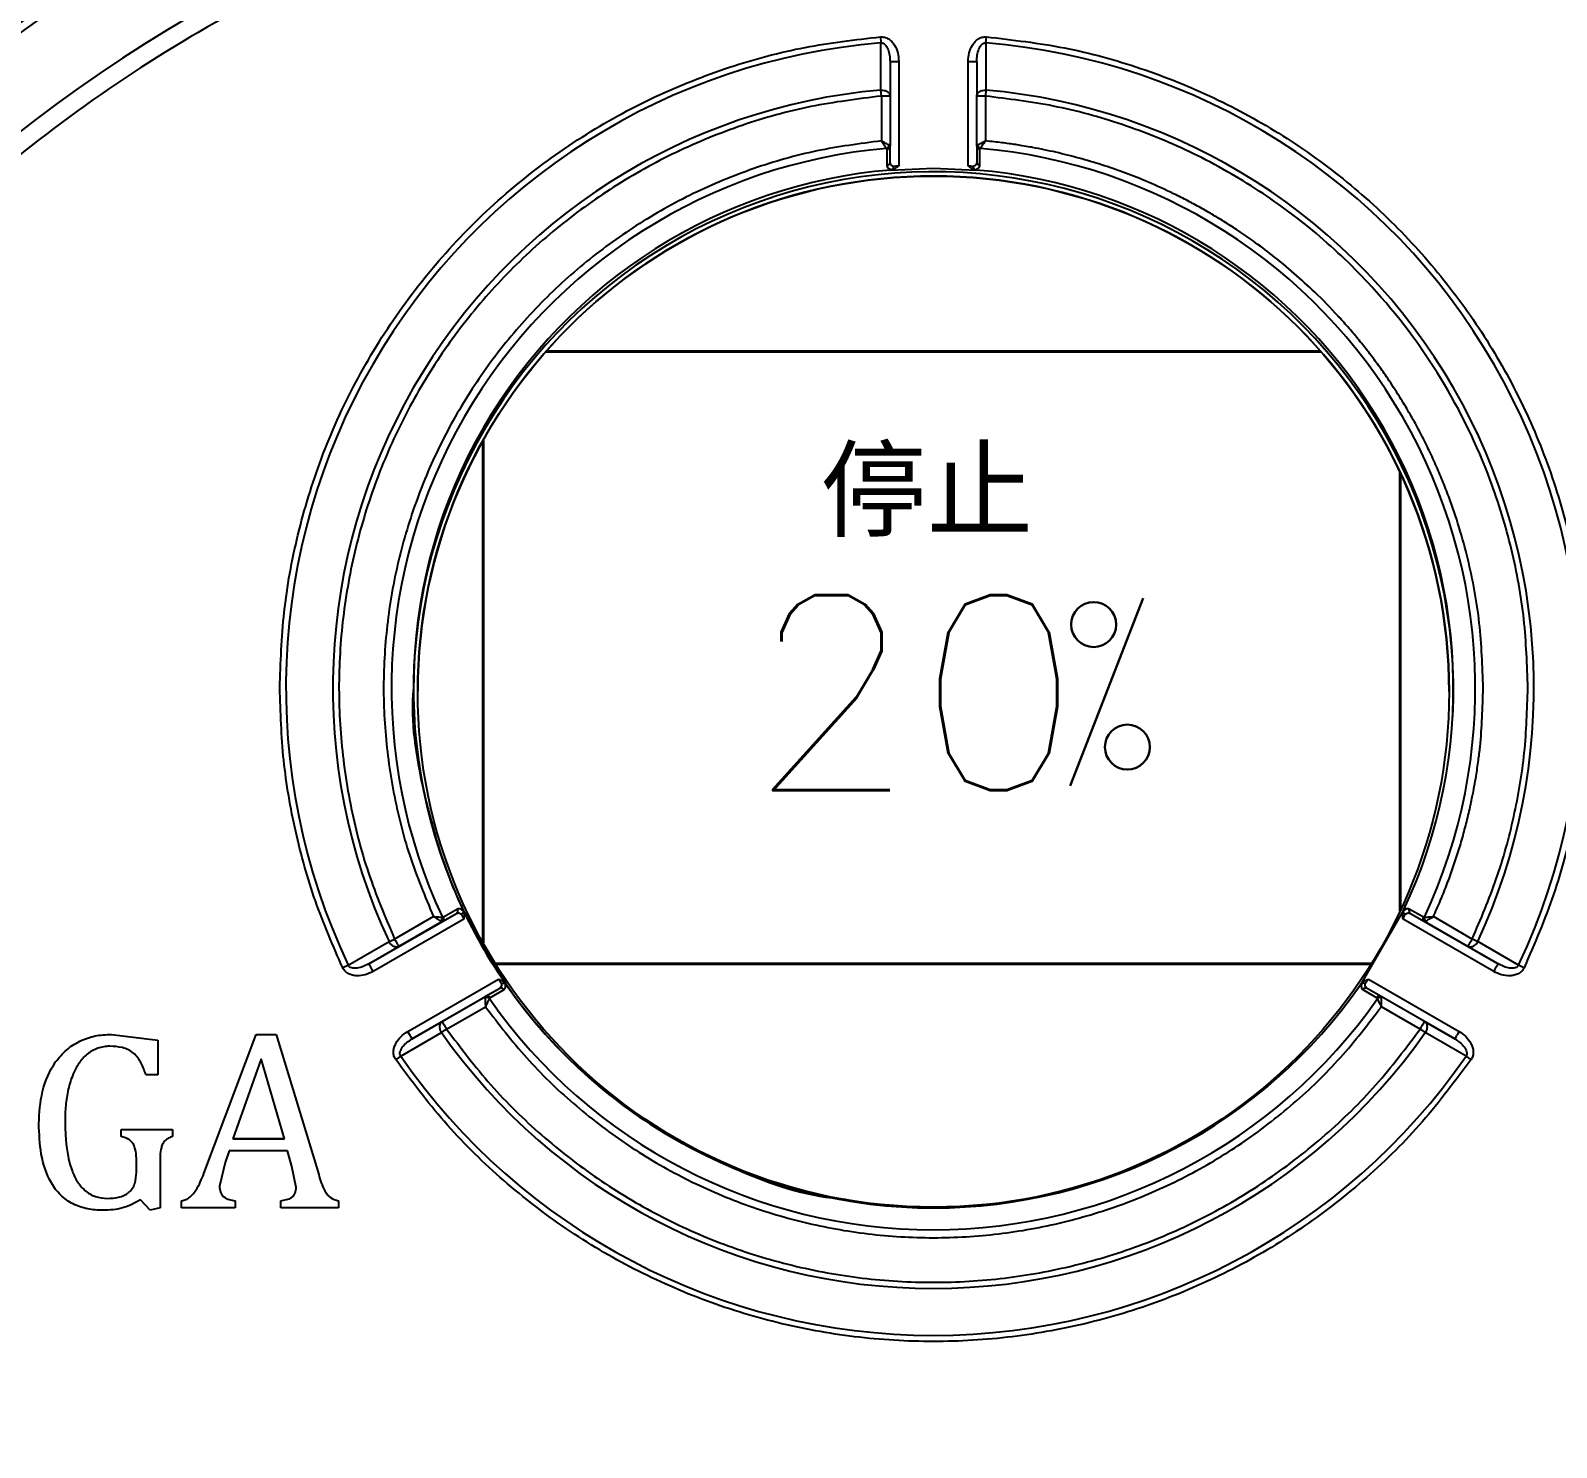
# Model space of a CAD drawing. Header units: millimetres. Extents: x 1890 to 4327, y 775 to 2498.
# Drawn here: x 2533.3 to 2621.4, y 2199.7 to 2281.5 of the extents above; entities that cross this region are included whole.
import ezdxf

# ---------------------------------------------------------------- set-up
doc = ezdxf.new("R2010")
doc.units = ezdxf.units.MM
for name, color, linetype, lineweight in [('DIM', 4, 'Continuous', 13), ('标注', 3, 'Continuous', 13), ('粗实线', 7, 'Continuous', 40)]:
    doc.layers.add(name, color=color, linetype=linetype, lineweight=lineweight)
doc.styles.add('01', font='txt.shx')

msp = doc.modelspace()

# ---------------------------------------------------------------- linework, layer by layer
at = {"color": 7, "linetype": 'Continuous', "lineweight": 25}
for p, q in [((2582.36, 2281.113), (2582.389, 2280.761)), ((2588.446, 2280.761), (2588.475, 2281.113)), ((2582.387, 2278.044), (2582.389, 2280.761)), ((2588.446, 2280.761), (2588.449, 2278.044)), ((2582.918, 2279.699), (2582.918, 2277.692)), ((2583.418, 2279.699), (2583.418, 2273.664)), ((2587.418, 2273.664), (2587.418, 2279.699)), ((2587.918, 2279.699), (2587.918, 2277.692)), ((2582.418, 2277.692), (2582.387, 2278.044)), ((2582.418, 2277.692), (2582.418, 2275.106)), ((2582.918, 2277.692), (2582.918, 2274.8)), ((2587.918, 2274.8), (2587.918, 2277.692)), ((2588.449, 2278.044), (2588.418, 2277.692)), ((2588.418, 2277.692), (2588.418, 2275.106)), ((2582.733, 2274.62), (2582.734, 2273.684)), ((2582.918, 2273.864), (2582.918, 2274.8)), ((2587.918, 2274.8), (2587.918, 2273.864)), ((2588.102, 2273.684), (2588.102, 2274.62)), ((2582.944, 2273.428), (2585.418, 2273.53)), ((2585.418, 2273.53), (2587.891, 2273.428)), ((2555.667, 2243.357), (2555.667, 2243.357)), ((2615.167, 2243.293), (2615.167, 2243.293)), ((2552.845, 2227.611), (2557.898, 2230.528)), ((2558.321, 2230.195), (2553.095, 2227.178)), ((2556.573, 2230.341), (2554.333, 2229.048)), ((2557.087, 2230.06), (2554.583, 2228.615)), ((2557.084, 2230.06), (2557.113, 2230.079)), ((2557.087, 2230.06), (2557.898, 2230.528)), ((2557.962, 2230.778), (2557.151, 2230.31)), ((2557.924, 2230.547), (2557.931, 2230.544)), ((2560.762, 2226.439), (2558.289, 2230.723)), ((2612.547, 2230.723), (2610.073, 2226.439)), ((2617.741, 2227.178), (2612.514, 2230.195)), ((2613.684, 2230.31), (2612.873, 2230.778)), ((2612.904, 2230.544), (2612.912, 2230.547)), ((2612.938, 2230.528), (2613.748, 2230.06)), ((2612.938, 2230.528), (2617.991, 2227.611)), ((2613.723, 2230.079), (2613.751, 2230.06)), ((2616.252, 2228.615), (2613.748, 2230.06)), ((2616.502, 2229.048), (2614.263, 2230.341)), ((2551.661, 2227.538), (2554.013, 2228.898)), ((2552.845, 2227.611), (2554.583, 2228.615)), ((2617.991, 2227.611), (2616.252, 2228.615)), ((2619.175, 2227.538), (2616.823, 2228.898)), ((2552.845, 2227.611), (2552.514, 2227.455)), ((2618.322, 2227.455), (2617.991, 2227.611)), ((2555.095, 2223.714), (2560.321, 2226.731)), ((2610.514, 2226.731), (2615.741, 2223.714)), ((2560.398, 2226.198), (2555.345, 2223.281)), ((2557.083, 2224.284), (2559.587, 2225.73)), ((2560.398, 2226.198), (2559.587, 2225.73)), ((2559.836, 2225.661), (2560.646, 2226.129)), ((2610.189, 2226.129), (2611, 2225.661)), ((2611.248, 2225.73), (2610.438, 2226.198)), ((2615.491, 2223.281), (2610.438, 2226.198)), ((2613.752, 2224.284), (2611.248, 2225.73)), ((2557.333, 2223.851), (2559.573, 2225.145)), ((2613.502, 2223.851), (2611.263, 2225.145)), ((2555.345, 2223.281), (2557.083, 2224.284)), ((2613.752, 2224.284), (2615.491, 2223.281)), ((2537.994, 2223.546), (2540.67, 2223.205)), ((2537.994, 2223.546), (2537.994, 2223.546)), ((2540.67, 2223.205), (2540.67, 2221.214)), ((2540.67, 2223.205), (2540.67, 2223.205)), ((2543.33, 2215.515), (2546.348, 2223.546)), ((2543.33, 2215.515), (2546.348, 2223.546)), ((2546.348, 2223.546), (2547.493, 2223.546)), ((2546.348, 2223.546), (2546.348, 2223.546)), ((2546.348, 2223.546), (2547.493, 2223.546)), ((2547.493, 2223.546), (2549.954, 2215.458)), ((2547.493, 2223.546), (2547.493, 2223.546)), ((2547.493, 2223.546), (2549.954, 2215.458)), ((2554.689, 2222.292), (2557.044, 2223.649)), ((2616.146, 2222.292), (2613.792, 2223.649)), ((2546.631, 2222.127), (2545, 2217.509)), ((2547.991, 2217.509), (2546.631, 2222.127)), ((2540.67, 2221.214), (2539.984, 2221.214)), ((2535.319, 2218.502), (2535.319, 2218.502)), ((2533.81, 2218.401), (2533.81, 2218.401)), ((2538.554, 2217.646), (2538.554, 2218.058)), ((2538.554, 2218.058), (2541.516, 2218.058)), ((2538.554, 2218.058), (2541.516, 2218.058)), ((2538.554, 2218.058), (2538.554, 2218.058)), ((2541.516, 2218.058), (2541.516, 2217.646)), ((2541.516, 2218.058), (2541.516, 2218.058)), ((2544.792, 2216.823), (2544.55, 2216.146)), ((2548.16, 2216.823), (2544.792, 2216.823)), ((2545, 2217.509), (2547.991, 2217.509)), ((2547.991, 2217.509), (2545, 2217.509)), ((2548.413, 2215.923), (2548.16, 2216.823)), ((2539.435, 2215.584), (2539.435, 2216.013)), ((2540.807, 2216.064), (2540.807, 2213.545)), ((2544.55, 2216.146), (2544.235, 2214.789)), ((2548.653, 2214.716), (2548.413, 2215.923)), ((2543.33, 2215.515), (2543.33, 2215.515)), ((2549.954, 2215.458), (2549.954, 2215.458)), ((2540.226, 2213.393), (2539.681, 2214.006)), ((2540.807, 2213.545), (2540.226, 2213.393)), ((2542.042, 2213.53), (2542.042, 2213.942)), ((2542.042, 2213.942), (2542.042, 2213.942)), ((2545.131, 2213.53), (2542.042, 2213.53)), ((2545.131, 2213.942), (2545.131, 2213.53)), ((2547.763, 2213.53), (2547.763, 2213.942)), ((2551.097, 2213.53), (2547.763, 2213.53)), ((2551.097, 2213.942), (2551.097, 2213.53)), ((2551.097, 2213.942), (2551.097, 2213.942))]:
    msp.add_line(p, q, dxfattribs=at)
at = {"color": 7, "linetype": 'Continuous', "lineweight": 25, "flags": 128}
for points in [[(2582.918, 2279.699), (2582.927, 2279.699), (2582.956, 2279.699), (2583.002, 2279.699), (2583.064, 2279.699), (2583.14, 2279.699), (2583.226, 2279.699), (2583.32, 2279.699), (2583.418, 2279.699)], [(2587.418, 2279.699), (2587.515, 2279.699), (2587.609, 2279.699), (2587.696, 2279.699), (2587.771, 2279.699), (2587.833, 2279.699), (2587.88, 2279.699), (2587.908, 2279.699), (2587.918, 2279.699)], [(2582.918, 2277.692), (2582.908, 2277.692), (2582.88, 2277.692), (2582.833, 2277.692), (2582.771, 2277.692), (2582.696, 2277.692), (2582.609, 2277.692), (2582.515, 2277.692), (2582.418, 2277.692)], [(2588.418, 2277.692), (2588.32, 2277.692), (2588.226, 2277.692), (2588.14, 2277.692), (2588.064, 2277.692), (2588.002, 2277.692), (2587.956, 2277.692), (2587.927, 2277.692), (2587.918, 2277.692)], [(2554.013, 2228.898), (2554.046, 2228.914), (2554.081, 2228.93), (2554.119, 2228.948), (2554.16, 2228.967), (2554.202, 2228.986), (2554.245, 2229.006), (2554.289, 2229.027), (2554.333, 2229.048)], [(2554.333, 2229.048), (2554.382, 2228.963), (2554.429, 2228.882), (2554.472, 2228.807), (2554.51, 2228.741), (2554.541, 2228.688), (2554.564, 2228.648), (2554.578, 2228.623), (2554.583, 2228.615)], [(2616.252, 2228.615), (2616.257, 2228.623), (2616.271, 2228.648), (2616.295, 2228.688), (2616.326, 2228.741), (2616.364, 2228.807), (2616.407, 2228.882), (2616.454, 2228.963), (2616.502, 2229.048)], [(2616.823, 2228.898), (2616.79, 2228.914), (2616.754, 2228.93), (2616.716, 2228.948), (2616.676, 2228.967), (2616.634, 2228.986), (2616.591, 2229.006), (2616.547, 2229.027), (2616.502, 2229.048)], [(2551.661, 2227.538), (2551.628, 2227.522), (2551.592, 2227.505), (2551.554, 2227.487), (2551.514, 2227.468), (2551.472, 2227.449), (2551.429, 2227.428), (2551.386, 2227.408), (2551.341, 2227.387)], [(2553.095, 2227.178), (2553.046, 2227.262), (2552.999, 2227.344), (2552.956, 2227.419), (2552.918, 2227.484), (2552.887, 2227.538), (2552.864, 2227.578), (2552.85, 2227.603), (2552.845, 2227.611)], [(2617.991, 2227.611), (2617.986, 2227.603), (2617.972, 2227.578), (2617.949, 2227.538), (2617.918, 2227.484), (2617.88, 2227.419), (2617.836, 2227.344), (2617.79, 2227.262), (2617.741, 2227.178)], [(2619.494, 2227.387), (2619.45, 2227.408), (2619.406, 2227.428), (2619.363, 2227.449), (2619.321, 2227.468), (2619.281, 2227.487), (2619.243, 2227.505), (2619.208, 2227.522), (2619.175, 2227.538)], [(2557.333, 2223.851), (2557.293, 2223.823), (2557.253, 2223.796), (2557.214, 2223.768), (2557.176, 2223.742), (2557.14, 2223.716), (2557.106, 2223.692), (2557.073, 2223.669), (2557.044, 2223.649)], [(2557.083, 2224.284), (2557.088, 2224.276), (2557.102, 2224.252), (2557.125, 2224.212), (2557.156, 2224.158), (2557.194, 2224.092), (2557.237, 2224.017), (2557.284, 2223.936), (2557.333, 2223.851)], [(2613.502, 2223.851), (2613.551, 2223.936), (2613.598, 2224.017), (2613.641, 2224.092), (2613.679, 2224.158), (2613.71, 2224.212), (2613.733, 2224.252), (2613.748, 2224.276), (2613.752, 2224.284)], [(2613.792, 2223.649), (2613.762, 2223.669), (2613.73, 2223.692), (2613.695, 2223.716), (2613.659, 2223.742), (2613.621, 2223.768), (2613.582, 2223.796), (2613.543, 2223.823), (2613.502, 2223.851)], [(2555.345, 2223.281), (2555.34, 2223.289), (2555.326, 2223.314), (2555.303, 2223.354), (2555.272, 2223.408), (2555.234, 2223.473), (2555.19, 2223.548), (2555.144, 2223.629), (2555.095, 2223.714)], [(2615.741, 2223.714), (2615.692, 2223.629), (2615.645, 2223.548), (2615.602, 2223.473), (2615.564, 2223.408), (2615.533, 2223.354), (2615.51, 2223.314), (2615.496, 2223.289), (2615.491, 2223.281)], [(2554.399, 2222.091), (2554.439, 2222.119), (2554.479, 2222.147), (2554.518, 2222.174), (2554.556, 2222.2), (2554.593, 2222.225), (2554.627, 2222.249), (2554.66, 2222.271), (2554.689, 2222.292)], [(2616.146, 2222.292), (2616.176, 2222.271), (2616.208, 2222.249), (2616.243, 2222.225), (2616.279, 2222.2), (2616.317, 2222.174), (2616.357, 2222.147), (2616.397, 2222.119), (2616.437, 2222.091)]]:
    msp.add_lwpolyline(points, dxfattribs=at)
at = {"color": 7, "linetype": 'Continuous', "lineweight": 25}
msp.add_circle((2585.417, 2243.325), 29.75, dxfattribs=at)
for centre, radius, start, end in [((2585.418, 2208.53), 91.48, 295.79271, 180), ((2585.418, 2208.53), 90.341, 353.64897, 186.35103), ((2585.418, 2208.53), 89.875, 353.64897, 186.35103), ((2585.418, 2208.53), 85.319, 353.33017, 186.66983), ((2585.418, 2243.53), 37.354, 94.65071, 205.34929), ((2585.418, 2243.53), 37.354, 334.65071, 85.34929), ((2585.418, 2243.53), 34.646, 95.01875, 204.98125), ((2585.418, 2243.53), 34.646, 335.01875, 84.98125), ((2582.646, 2274.897), 0.229, 285.08159, 349.89545), ((2588.19, 2274.897), 0.229, 190.10455, 254.91841), ((2585.418, 2243.53), 31.264, 94.97704, 205.02296), ((2582.728, 2274.809), 0.19, 271.48934, 357.31235), ((2588.107, 2274.809), 0.19, 182.68765, 268.51066), ((2585.418, 2243.53), 31.264, 334.97704, 85.02296), ((2585.417, 2243.325), 30, 357.22072, 180), ((2585.418, 2243.53), 30, 94.72923, 205.27077), ((2585.417, 2243.325), 29.75, 0, 179.93876), ((2582.728, 2273.873), 0.189, 271.61717, 357.31776), ((2585.418, 2243.53), 30, 334.72923, 85.27077), ((2588.107, 2273.873), 0.189, 182.6801, 268.38296), ((2556.867, 2230.247), 0.229, 310.10459, 14.91837), ((2556.985, 2230.22), 0.19, 302.68761, 28.51079), ((2557.795, 2230.688), 0.189, 302.68007, 28.38309), ((2613.04, 2230.688), 0.189, 151.61704, 237.31779), ((2613.851, 2230.22), 0.19, 151.48921, 237.31239), ((2613.968, 2230.247), 0.229, 165.08163, 229.89541), ((2585.418, 2243.53), 30, 214.72923, 325.27077), ((2559.639, 2225.446), 0.229, 45.08176, 109.89528), ((2559.674, 2225.562), 0.19, 31.48925, 117.3121), ((2585.418, 2243.53), 31.264, 214.97704, 325.02296), ((2560.485, 2226.03), 0.189, 31.61702, 117.31857), ((2610.351, 2226.03), 0.189, 62.68036, 148.38305), ((2611.161, 2225.562), 0.19, 62.6879, 148.51075), ((2611.197, 2225.446), 0.229, 70.10472, 134.91824), ((2585.418, 2243.53), 34.646, 215.01875, 324.98125), ((2585.418, 2243.53), 37.354, 214.65071, 325.34929), ((2585.418, 2208.53), 91.48, 180, 290.22656)]:
    msp.add_arc(centre, radius, start, end, dxfattribs=at)
for points in [[(2487.744, 2219.321), (2488.268, 2222.972), (2489.316, 2230.276), (2492.436, 2240.919), (2496.644, 2251.162), (2501.999, 2260.862), (2508.404, 2269.902), (2515.785, 2278.164), (2524.047, 2285.545), (2533.086, 2291.95), (2542.787, 2297.305), (2553.03, 2301.513), (2563.673, 2304.633), (2570.977, 2305.681), (2574.628, 2306.205)], [(2487.947, 2225.863), (2488.633, 2229.157), (2490.006, 2235.746), (2493.326, 2245.298), (2497.53, 2254.482), (2502.666, 2263.185), (2508.655, 2271.321), (2515.443, 2278.806), (2522.956, 2285.561), (2531.119, 2291.516), (2539.844, 2296.614), (2549.045, 2300.779), (2558.611, 2304.059), (2565.205, 2305.403), (2568.503, 2306.075)], [(2596.207, 2306.205), (2599.859, 2305.681), (2607.162, 2304.633), (2617.805, 2301.513), (2628.048, 2297.305), (2637.749, 2291.95), (2646.788, 2285.545), (2655.05, 2278.164), (2662.432, 2269.902), (2668.836, 2260.862), (2674.192, 2251.162), (2678.399, 2240.919), (2681.519, 2230.276), (2682.567, 2222.972), (2683.091, 2219.321)], [(2602.75, 2306.002), (2606.044, 2305.316), (2612.633, 2303.943), (2622.185, 2300.622), (2631.368, 2296.419), (2640.071, 2291.283), (2648.208, 2285.294), (2655.692, 2278.506), (2662.448, 2270.992), (2668.402, 2262.83), (2673.501, 2254.105), (2677.665, 2244.904), (2680.945, 2235.338), (2682.29, 2228.743), (2682.962, 2225.446)], [(2491.677, 2208.531), (2491.764, 2211.599), (2491.938, 2217.734), (2493.342, 2226.848), (2495.567, 2235.786), (2498.674, 2244.462), (2502.613, 2252.791), (2507.35, 2260.694), (2512.839, 2268.095), (2519.027, 2274.922), (2525.854, 2281.11), (2533.255, 2286.599), (2541.158, 2291.336), (2549.487, 2295.274), (2558.163, 2298.382), (2567.1, 2300.607), (2576.215, 2302.011), (2582.35, 2302.185), (2585.418, 2302.272)], [(2585.418, 2302.272), (2588.485, 2302.185), (2594.621, 2302.011), (2603.735, 2300.607), (2612.673, 2298.382), (2621.348, 2295.274), (2629.678, 2291.336), (2637.581, 2286.599), (2644.982, 2281.11), (2651.809, 2274.922), (2657.997, 2268.095), (2663.485, 2260.694), (2668.223, 2252.791), (2672.161, 2244.462), (2675.269, 2235.786), (2677.494, 2226.848), (2678.897, 2217.734), (2679.071, 2211.599), (2679.158, 2208.531)], [(2585.418, 2292.817), (2582.455, 2292.727), (2576.53, 2292.546), (2567.74, 2291.091), (2559.147, 2288.786), (2550.846, 2285.571), (2542.929, 2281.505), (2535.484, 2276.628), (2528.594, 2270.994), (2522.335, 2264.666), (2516.777, 2257.714), (2511.982, 2250.216), (2508.002, 2242.255), (2504.883, 2233.919), (2502.654, 2225.301), (2501.363, 2216.499), (2500.938, 2207.6), (2501.447, 2201.694), (2501.702, 2198.741)], [(2669.134, 2198.741), (2669.388, 2201.694), (2669.897, 2207.6), (2669.473, 2216.499), (2668.181, 2225.301), (2665.953, 2233.919), (2662.834, 2242.255), (2658.854, 2250.216), (2654.058, 2257.714), (2648.5, 2264.666), (2642.241, 2270.994), (2635.351, 2276.628), (2627.906, 2281.505), (2619.989, 2285.571), (2611.688, 2288.786), (2603.095, 2291.091), (2594.306, 2292.546), (2588.38, 2292.727), (2585.418, 2292.817)], [(2588.475, 2281.113), (2589.984, 2280.937), (2593, 2280.586), (2597.403, 2279.372), (2601.635, 2277.675), (2605.63, 2275.471), (2609.33, 2272.804), (2612.682, 2269.71), (2615.638, 2266.235), (2618.153, 2262.43), (2620.191, 2258.349), (2621.723, 2254.052), (2622.726, 2249.602), (2623.185, 2245.064), (2623.097, 2240.502), (2622.45, 2235.989), (2621.3, 2231.569), (2620.096, 2228.781), (2619.494, 2227.387)], [(2582.418, 2277.692), (2581.056, 2277.524), (2578.333, 2277.19), (2574.361, 2276.073), (2570.545, 2274.523), (2566.943, 2272.519), (2563.607, 2270.1), (2560.584, 2267.299), (2557.919, 2264.157), (2555.648, 2260.718), (2553.805, 2257.032), (2552.417, 2253.152), (2551.502, 2249.134), (2551.076, 2245.035), (2551.141, 2240.914), (2551.707, 2236.835), (2552.725, 2232.836), (2553.797, 2230.311), (2554.333, 2229.048)], [(2582.418, 2275.106), (2581.169, 2274.943), (2578.671, 2274.619), (2575.031, 2273.573), (2571.535, 2272.133), (2568.236, 2270.279), (2565.18, 2268.05), (2562.411, 2265.472), (2559.968, 2262.584), (2557.885, 2259.427), (2556.191, 2256.044), (2554.912, 2252.484), (2554.064, 2248.797), (2553.661, 2245.036), (2553.706, 2241.252), (2554.207, 2237.505), (2555.121, 2233.829), (2556.089, 2231.503), (2556.573, 2230.341)], [(2583.418, 2273.664), (2583.361, 2273.659), (2583.246, 2273.648), (2583.151, 2273.637), (2583.103, 2273.632)], [(2587.732, 2273.632), (2587.684, 2273.637), (2587.589, 2273.648), (2587.475, 2273.659), (2587.418, 2273.664)], [(2558.192, 2230.484), (2558.211, 2230.44), (2558.249, 2230.352), (2558.297, 2230.248), (2558.321, 2230.195)], [(2612.514, 2230.195), (2612.538, 2230.248), (2612.586, 2230.352), (2612.624, 2230.44), (2612.643, 2230.484)], [(2560.321, 2226.731), (2560.354, 2226.685), (2560.421, 2226.591), (2560.478, 2226.514), (2560.506, 2226.475)], [(2610.329, 2226.475), (2610.358, 2226.514), (2610.414, 2226.591), (2610.481, 2226.685), (2610.514, 2226.731)], [(2559.573, 2225.145), (2560.338, 2224.144), (2561.868, 2222.143), (2564.594, 2219.514), (2567.589, 2217.206), (2570.843, 2215.276), (2574.302, 2213.744), (2577.919, 2212.635), (2581.641, 2211.963), (2585.418, 2211.738), (2589.194, 2211.963), (2592.917, 2212.635), (2596.533, 2213.744), (2599.992, 2215.276), (2603.247, 2217.206), (2606.242, 2219.514), (2608.968, 2222.143), (2610.498, 2224.144), (2611.263, 2225.145)], [(2557.333, 2223.851), (2558.159, 2222.756), (2559.81, 2220.565), (2562.764, 2217.683), (2566.014, 2215.153), (2569.55, 2213.037), (2573.313, 2211.357), (2577.25, 2210.14), (2581.304, 2209.402), (2585.418, 2209.155), (2589.531, 2209.402), (2593.585, 2210.14), (2597.523, 2211.357), (2601.285, 2213.037), (2604.822, 2215.153), (2608.072, 2217.683), (2611.025, 2220.565), (2612.677, 2222.756), (2613.502, 2223.851)], [(2616.437, 2222.091), (2615.53, 2220.873), (2613.717, 2218.436), (2610.465, 2215.23), (2606.879, 2212.413), (2602.973, 2210.056), (2598.813, 2208.185), (2594.458, 2206.828), (2589.971, 2206.007), (2585.418, 2205.731), (2580.864, 2206.007), (2576.378, 2206.828), (2572.022, 2208.185), (2567.862, 2210.056), (2563.956, 2212.413), (2560.371, 2215.23), (2557.118, 2218.436), (2555.305, 2220.873), (2554.399, 2222.091)], [(2585.418, 2114.791), (2582.35, 2114.878), (2576.215, 2115.052), (2567.1, 2116.455), (2558.163, 2118.68), (2549.487, 2121.788), (2541.158, 2125.726), (2533.255, 2130.464), (2525.854, 2135.952), (2519.027, 2142.14), (2512.839, 2148.967), (2507.35, 2156.368), (2502.613, 2164.271), (2498.674, 2172.601), (2495.567, 2181.276), (2493.342, 2190.214), (2491.938, 2199.328), (2491.764, 2205.463), (2491.677, 2208.531)], [(2679.158, 2208.531), (2679.071, 2205.463), (2678.897, 2199.328), (2677.494, 2190.214), (2675.269, 2181.276), (2672.161, 2172.601), (2668.223, 2164.271), (2663.485, 2156.368), (2657.997, 2148.967), (2651.809, 2142.14), (2644.982, 2135.952), (2637.581, 2130.464), (2629.678, 2125.726), (2621.348, 2121.788), (2612.673, 2118.68), (2603.735, 2116.455), (2594.621, 2115.052), (2588.485, 2114.878), (2585.418, 2114.791)]]:
    msp.add_open_spline(points, degree=3, dxfattribs=at)
for points, knots in [([(2547.711, 2243.53), (2547.76, 2244.995), (2547.86, 2247.964), (2548.683, 2252.415), (2550.041, 2256.867), (2552, 2261.219), (2554.542, 2265.359), (2557.617, 2269.161), (2561.157, 2272.534), (2565.078, 2275.403), (2569.256, 2277.709), (2573.584, 2279.423), (2577.953, 2280.605), (2580.905, 2280.945), (2582.36, 2281.113)], [0, 0, 0, 0, 0.078216, 0.158605, 0.241035, 0.32651, 0.412892, 0.5, 0.587092, 0.673473, 0.758965, 0.841378, 0.921776, 1, 1, 1, 1]), ([(2582.36, 2281.113), (2582.441, 2281.112), (2582.607, 2281.109), (2582.832, 2281), (2583.023, 2280.841), (2583.221, 2280.578), (2583.384, 2280.19), (2583.406, 2279.863), (2583.418, 2279.699)], [0, 0, 0, 0, 0.122541, 0.250728, 0.370854, 0.501138, 0.750528, 1, 1, 1, 1]), ([(2587.418, 2279.699), (2587.429, 2279.863), (2587.452, 2280.19), (2587.615, 2280.578), (2587.813, 2280.841), (2588.004, 2281), (2588.228, 2281.109), (2588.394, 2281.112), (2588.475, 2281.113)], [0, 0, 0, 0, 0.249813, 0.499193, 0.628879, 0.749485, 0.877324, 1, 1, 1, 1]), ([(2582.389, 2280.761), (2582.41, 2280.762), (2582.452, 2280.764), (2582.537, 2280.738), (2582.633, 2280.668), (2582.725, 2280.547), (2582.824, 2280.347), (2582.902, 2280.06), (2582.912, 2279.821), (2582.918, 2279.699)], [0, 0, 0, 0, 0.04691, 0.093633, 0.194711, 0.311017, 0.43912, 0.713502, 1, 1, 1, 1]), ([(2587.918, 2279.699), (2587.923, 2279.821), (2587.934, 2280.06), (2588.011, 2280.347), (2588.111, 2280.548), (2588.203, 2280.668), (2588.299, 2280.738), (2588.383, 2280.764), (2588.425, 2280.762), (2588.446, 2280.761)], [0, 0, 0, 0, 0.286546, 0.561069, 0.68919, 0.805477, 0.906505, 0.953176, 1, 1, 1, 1]), ([(2582.387, 2278.044), (2582.452, 2278.042), (2582.552, 2278.038), (2582.676, 2277.997), (2582.76, 2277.953), (2582.831, 2277.895), (2582.899, 2277.811), (2582.911, 2277.738), (2582.918, 2277.692)], [0, 0, 0, 0, 0.238585, 0.363839, 0.500003, 0.621304, 0.761415, 1, 1, 1, 1]), ([(2587.918, 2277.692), (2587.925, 2277.738), (2587.936, 2277.811), (2588.005, 2277.895), (2588.076, 2277.953), (2588.159, 2277.997), (2588.283, 2278.038), (2588.383, 2278.042), (2588.449, 2278.044)], [0, 0, 0, 0, 0.238585, 0.378746, 0.499997, 0.636212, 0.761415, 1, 1, 1, 1]), ([(2619.711, 2243.53), (2619.666, 2244.857), (2619.576, 2247.547), (2618.833, 2251.579), (2617.397, 2256.305), (2614.851, 2261.536), (2611.308, 2266.248), (2607.582, 2269.822), (2604.043, 2272.435), (2600.27, 2274.54), (2596.359, 2276.113), (2592.408, 2277.206), (2589.736, 2277.531), (2588.418, 2277.692)], [0, 0, 0, 0, 0.078277, 0.15871, 0.241168, 0.369329, 0.499889, 0.586965, 0.673339, 0.758831, 0.841272, 0.921714, 1, 1, 1, 1]), ([(2582.871, 2274.857), (2582.847, 2274.871), (2582.795, 2274.899), (2582.686, 2274.959), (2582.558, 2275.029), (2582.47, 2275.077), (2582.418, 2275.106)], [0, 0, 0, 0, 0.242714, 0.515432, 0.71469, 1, 1, 1, 1]), ([(2582.705, 2274.677), (2582.69, 2274.7), (2582.657, 2274.749), (2582.589, 2274.852), (2582.507, 2274.973), (2582.451, 2275.056), (2582.418, 2275.106)], [0, 0, 0, 0, 0.242139, 0.515387, 0.713959, 1, 1, 1, 1]), ([(2582.918, 2274.8), (2582.915, 2274.811), (2582.911, 2274.831), (2582.883, 2274.849), (2582.871, 2274.857)], [0, 0, 0, 0, 0.544668, 1, 1, 1, 1]), ([(2587.965, 2274.857), (2587.952, 2274.849), (2587.924, 2274.831), (2587.92, 2274.811), (2587.918, 2274.8)], [0, 0, 0, 0, 0.455333, 1, 1, 1, 1]), ([(2588.418, 2275.106), (2588.366, 2275.077), (2588.277, 2275.029), (2588.15, 2274.959), (2588.04, 2274.899), (2587.989, 2274.871), (2587.965, 2274.857)], [0, 0, 0, 0, 0.285344, 0.484568, 0.757303, 1, 1, 1, 1]), ([(2588.418, 2275.106), (2588.385, 2275.056), (2588.329, 2274.973), (2588.247, 2274.852), (2588.178, 2274.749), (2588.145, 2274.7), (2588.13, 2274.677)], [0, 0, 0, 0, 0.286006, 0.484613, 0.757844, 1, 1, 1, 1]), ([(2617.135, 2243.53), (2617.092, 2244.785), (2617.006, 2247.294), (2616.313, 2251.005), (2615.486, 2253.729), (2614.788, 2255.519), (2614.395, 2256.44), (2613.974, 2257.347), (2613.524, 2258.241), (2613.046, 2259.12), (2612.7, 2259.71), (2612.449, 2260.123), (2612.155, 2260.599), (2611.689, 2261.314), (2611.115, 2262.13), (2610.587, 2262.838), (2610.048, 2263.522), (2609.476, 2264.206), (2609.045, 2264.693), (2608.371, 2265.43), (2607.509, 2266.313), (2606.232, 2267.481), (2605.044, 2268.462), (2603.925, 2269.299), (2602.99, 2269.942), (2602.195, 2270.452), (2601.476, 2270.887), (2600.751, 2271.3), (2599.999, 2271.702), (2599.444, 2271.979), (2598.659, 2272.357), (2597.722, 2272.776), (2596.395, 2273.298), (2595.125, 2273.736), (2594.038, 2274.06), (2593.157, 2274.291), (2592.488, 2274.452), (2591.816, 2274.598), (2591.32, 2274.695), (2590.896, 2274.772), (2590.444, 2274.849), (2589.753, 2274.953), (2589.044, 2275.043), (2588.588, 2275.089), (2588.418, 2275.106)], [0, 0, 0, 0, 0.080365, 0.160729, 0.241094, 0.262468, 0.283842, 0.305215, 0.326587, 0.347957, 0.369326, 0.370443, 0.378885, 0.405204, 0.425118, 0.442801, 0.461848, 0.480895, 0.49994, 0.50352, 0.544914, 0.57896, 0.614384, 0.643615, 0.668512, 0.687104, 0.704122, 0.72234, 0.740558, 0.758776, 0.762108, 0.796425, 0.824503, 0.853496, 0.882488, 0.897179, 0.911868, 0.926558, 0.941247, 0.944272, 0.9542, 0.970596, 0.989058, 1, 1, 1, 1]), ([(2582.705, 2274.677), (2582.713, 2274.668), (2582.73, 2274.65), (2582.732, 2274.63), (2582.733, 2274.62)], [0, 0, 0, 0, 0.49497, 1, 1, 1, 1]), ([(2588.102, 2274.62), (2588.103, 2274.63), (2588.106, 2274.65), (2588.122, 2274.668), (2588.13, 2274.677)], [0, 0, 0, 0, 0.505034, 1, 1, 1, 1]), ([(2582.734, 2273.684), (2582.737, 2273.659), (2582.744, 2273.61), (2582.801, 2273.544), (2582.886, 2273.486), (2582.972, 2273.458), (2583.014, 2273.445)], [0, 0, 0, 0, 0.253237, 0.501002, 0.754124, 1, 1, 1, 1]), ([(2583.103, 2273.632), (2583.076, 2273.645), (2583.019, 2273.673), (2582.94, 2273.749), (2582.926, 2273.818), (2582.918, 2273.864)], [0, 0, 0, 0, 0.233086, 0.493007, 1, 1, 1, 1]), ([(2583.418, 2273.664), (2583.346, 2273.611), (2583.235, 2273.531), (2583.073, 2273.45), (2582.985, 2273.435), (2582.944, 2273.428)], [0, 0, 0, 0, 0.500211, 0.768831, 1, 1, 1, 1]), ([(2583.014, 2273.445), (2583.01, 2273.443), (2583.002, 2273.439), (2582.979, 2273.432), (2582.959, 2273.43), (2582.944, 2273.428)], [0, 0, 0, 0, 0.22087, 0.452261, 1, 1, 1, 1]), ([(2583.103, 2273.632), (2583.103, 2273.632), (2583.103, 2273.632), (2583.103, 2273.631), (2583.103, 2273.631), (2583.103, 2273.63), (2583.103, 2273.626), (2583.101, 2273.609), (2583.095, 2273.571), (2583.078, 2273.519), (2583.049, 2273.472), (2583.025, 2273.454), (2583.014, 2273.445)], [0, 0, 0, 0, 0.000085, 0.000256, 0.000889, 0.00335, 0.013107, 0.052364, 0.215004, 0.505233, 0.751511, 1, 1, 1, 1]), ([(2587.891, 2273.428), (2587.851, 2273.435), (2587.762, 2273.45), (2587.601, 2273.53), (2587.49, 2273.611), (2587.418, 2273.664)], [0, 0, 0, 0, 0.2295204, 0.499747, 1, 1, 1, 1]), ([(2587.918, 2273.864), (2587.909, 2273.818), (2587.896, 2273.749), (2587.816, 2273.673), (2587.759, 2273.645), (2587.732, 2273.632)], [0, 0, 0, 0, 0.506993, 0.766897, 1, 1, 1, 1]), ([(2587.822, 2273.445), (2587.81, 2273.454), (2587.785, 2273.473), (2587.758, 2273.521), (2587.739, 2273.575), (2587.734, 2273.613), (2587.732, 2273.632)], [0, 0, 0, 0, 0.260276, 0.5208, 0.77013, 1, 1, 1, 1]), ([(2587.822, 2273.445), (2587.864, 2273.458), (2587.949, 2273.486), (2588.035, 2273.544), (2588.091, 2273.61), (2588.098, 2273.659), (2588.102, 2273.684)], [0, 0, 0, 0, 0.245779, 0.498992, 0.746656, 1, 1, 1, 1]), ([(2587.891, 2273.428), (2587.877, 2273.43), (2587.857, 2273.432), (2587.833, 2273.439), (2587.826, 2273.443), (2587.822, 2273.445)], [0, 0, 0, 0, 0.55228, 0.782751, 1, 1, 1, 1]), ([(2551.341, 2227.387), (2550.785, 2228.662), (2549.674, 2231.212), (2548.565, 2235.242), (2547.841, 2239.359), (2547.754, 2242.14), (2547.711, 2243.53)], [0, 0, 0, 0, 0.249984, 0.5, 0.749984, 1, 1, 1, 1]), ([(2555.421, 2243.562), (2555.42, 2243.551), (2555.226, 2241.59), (2555.893, 2237.634), (2557.499, 2231.978), (2560.319, 2226.754), (2564.067, 2222.185), (2568.641, 2218.407), (2573.872, 2215.705), (2577.87, 2214.248), (2580.083, 2214.053), (2580.343, 2214.03)], [0, 0, 0, 0, 0.0007602, 0.1408474, 0.2809347, 0.4210219, 0.5611091, 0.7011963, 0.8412835, 0.9813707, 1, 1, 1, 1]), ([(2614.263, 2230.341), (2614.395, 2230.636), (2614.659, 2231.228), (2615.021, 2232.13), (2615.357, 2233.042), (2615.664, 2233.964), (2615.943, 2234.895), (2616.193, 2235.834), (2616.344, 2236.482), (2616.447, 2236.958), (2616.563, 2237.514), (2616.717, 2238.358), (2616.858, 2239.318), (2617.064, 2241.005), (2617.103, 2242.397), (2617.135, 2243.53)], [0, 0, 0, 0, 0.071444, 0.142884, 0.21432, 0.285763, 0.357207, 0.428638, 0.500056, 0.504064, 0.536048, 0.625256, 0.693238, 0.750093, 1, 1, 1, 1]), ([(2616.502, 2229.048), (2616.994, 2230.193), (2617.976, 2232.485), (2618.956, 2236.101), (2619.595, 2239.792), (2619.672, 2242.284), (2619.711, 2243.53)], [0, 0, 0, 0, 0.2499816, 0.4999998, 0.7499816, 1, 1, 1, 1]), ([(2558.309, 2230.655), (2558.276, 2230.685), (2558.21, 2230.745), (2558.117, 2230.79), (2558.031, 2230.806), (2557.985, 2230.787), (2557.962, 2230.778)], [0, 0, 0, 0, 0.245779, 0.498992, 0.746657, 1, 1, 1, 1]), ([(2612.873, 2230.778), (2612.85, 2230.787), (2612.805, 2230.806), (2612.719, 2230.79), (2612.626, 2230.745), (2612.559, 2230.685), (2612.527, 2230.655)], [0, 0, 0, 0, 0.253237, 0.501002, 0.754124, 1, 1, 1, 1]), ([(2556.573, 2230.341), (2556.632, 2230.337), (2556.732, 2230.33), (2556.878, 2230.319), (2557.002, 2230.312), (2557.06, 2230.308), (2557.088, 2230.306)], [0, 0, 0, 0, 0.286006, 0.484613, 0.757844, 1, 1, 1, 1]), ([(2557.014, 2230.072), (2556.991, 2230.087), (2556.94, 2230.117), (2556.834, 2230.182), (2556.709, 2230.257), (2556.623, 2230.31), (2556.573, 2230.341)], [0, 0, 0, 0, 0.242697, 0.515432, 0.714656, 1, 1, 1, 1]), ([(2557.014, 2230.072), (2557.028, 2230.066), (2557.057, 2230.051), (2557.076, 2230.057), (2557.087, 2230.06)], [0, 0, 0, 0, 0.455333, 1, 1, 1, 1]), ([(2557.151, 2230.31), (2557.142, 2230.306), (2557.123, 2230.298), (2557.1, 2230.303), (2557.088, 2230.306)], [0, 0, 0, 0, 0.505034, 1, 1, 1, 1]), ([(2557.898, 2230.528), (2557.942, 2230.544), (2558.009, 2230.567), (2558.114, 2230.536), (2558.167, 2230.501), (2558.192, 2230.484)], [0, 0, 0, 0, 0.506993, 0.766897, 1, 1, 1, 1]), ([(2558.309, 2230.655), (2558.307, 2230.64), (2558.303, 2230.611), (2558.276, 2230.562), (2558.24, 2230.521), (2558.21, 2230.496), (2558.196, 2230.487), (2558.193, 2230.485), (2558.192, 2230.484), (2558.192, 2230.484), (2558.192, 2230.484), (2558.192, 2230.484), (2558.192, 2230.484)], [0, 0, 0, 0, 0.247987, 0.494121, 0.79066, 0.948951, 0.987198, 0.996714, 0.999119, 0.99974, 0.999911, 1, 1, 1, 1]), ([(2558.289, 2230.723), (2558.295, 2230.71), (2558.303, 2230.692), (2558.309, 2230.668), (2558.309, 2230.659), (2558.309, 2230.655)], [0, 0, 0, 0, 0.55228, 0.782751, 1, 1, 1, 1]), ([(2558.289, 2230.723), (2558.303, 2230.685), (2558.334, 2230.601), (2558.345, 2230.421), (2558.331, 2230.284), (2558.321, 2230.195)], [0, 0, 0, 0, 0.22952, 0.499747, 1, 1, 1, 1]), ([(2612.514, 2230.195), (2612.505, 2230.284), (2612.49, 2230.421), (2612.501, 2230.601), (2612.532, 2230.685), (2612.547, 2230.723)], [0, 0, 0, 0, 0.500211, 0.768831, 1, 1, 1, 1]), ([(2612.527, 2230.655), (2612.527, 2230.659), (2612.527, 2230.668), (2612.533, 2230.692), (2612.541, 2230.71), (2612.547, 2230.723)], [0, 0, 0, 0, 0.22087, 0.452261, 1, 1, 1, 1]), ([(2612.643, 2230.484), (2612.643, 2230.484), (2612.643, 2230.484), (2612.643, 2230.484), (2612.643, 2230.484), (2612.642, 2230.485), (2612.639, 2230.487), (2612.625, 2230.497), (2612.595, 2230.521), (2612.559, 2230.562), (2612.533, 2230.611), (2612.529, 2230.64), (2612.527, 2230.655)], [0, 0, 0, 0, 0.0000851, 0.0002561, 0.000889, 0.0033496, 0.0131073, 0.0523637, 0.2150037, 0.5052334, 0.751511, 1, 1, 1, 1]), ([(2612.643, 2230.484), (2612.668, 2230.501), (2612.721, 2230.536), (2612.827, 2230.567), (2612.894, 2230.544), (2612.938, 2230.528)], [0, 0, 0, 0, 0.233086, 0.493007, 1, 1, 1, 1]), ([(2613.748, 2230.306), (2613.736, 2230.303), (2613.712, 2230.298), (2613.694, 2230.306), (2613.684, 2230.31)], [0, 0, 0, 0, 0.4949702, 1, 1, 1, 1]), ([(2613.748, 2230.306), (2613.775, 2230.308), (2613.834, 2230.312), (2613.958, 2230.319), (2614.103, 2230.33), (2614.204, 2230.337), (2614.263, 2230.341)], [0, 0, 0, 0, 0.242139, 0.515387, 0.713959, 1, 1, 1, 1]), ([(2613.748, 2230.06), (2613.759, 2230.057), (2613.779, 2230.051), (2613.808, 2230.066), (2613.821, 2230.072)], [0, 0, 0, 0, 0.544668, 1, 1, 1, 1]), ([(2613.821, 2230.072), (2613.844, 2230.086), (2613.893, 2230.115), (2613.996, 2230.179), (2614.122, 2230.254), (2614.211, 2230.309), (2614.263, 2230.341)], [0, 0, 0, 0, 0.233588, 0.498754, 0.705373, 1, 1, 1, 1]), ([(2554.583, 2228.615), (2554.54, 2228.598), (2554.471, 2228.571), (2554.363, 2228.588), (2554.278, 2228.621), (2554.198, 2228.671), (2554.1, 2228.758), (2554.047, 2228.843), (2554.013, 2228.898)], [0, 0, 0, 0, 0.238585, 0.378746, 0.499997, 0.636212, 0.761415, 1, 1, 1, 1]), ([(2616.823, 2228.898), (2616.788, 2228.843), (2616.735, 2228.758), (2616.637, 2228.671), (2616.557, 2228.621), (2616.472, 2228.588), (2616.365, 2228.571), (2616.296, 2228.598), (2616.252, 2228.615)], [0, 0, 0, 0, 0.238585, 0.363839, 0.500003, 0.621304, 0.761415, 1, 1, 1, 1]), ([(2553.095, 2227.178), (2552.947, 2227.106), (2552.652, 2226.962), (2552.235, 2226.909), (2551.908, 2226.949), (2551.675, 2227.035), (2551.468, 2227.175), (2551.383, 2227.317), (2551.341, 2227.387)], [0, 0, 0, 0, 0.249813, 0.499193, 0.628879, 0.749485, 0.877324, 1, 1, 1, 1]), ([(2552.514, 2227.455), (2552.402, 2227.419), (2552.237, 2227.367), (2552.013, 2227.354), (2551.863, 2227.373), (2551.755, 2227.421), (2551.69, 2227.482), (2551.671, 2227.519), (2551.661, 2227.538)], [0, 0, 0, 0, 0.3847801, 0.5643592, 0.7273499, 0.8689544, 0.9343706, 1, 1, 1, 1]), ([(2619.494, 2227.387), (2619.453, 2227.317), (2619.367, 2227.175), (2619.161, 2227.035), (2618.927, 2226.949), (2618.6, 2226.909), (2618.183, 2226.962), (2617.888, 2227.106), (2617.741, 2227.178)], [0, 0, 0, 0, 0.122541, 0.250728, 0.370854, 0.501138, 0.750528, 1, 1, 1, 1]), ([(2619.175, 2227.538), (2619.165, 2227.519), (2619.145, 2227.482), (2619.081, 2227.421), (2618.972, 2227.373), (2618.822, 2227.354), (2618.598, 2227.367), (2618.434, 2227.419), (2618.322, 2227.455)], [0, 0, 0, 0, 0.0657455, 0.1312299, 0.2728945, 0.435902, 0.6154442, 1, 1, 1, 1]), ([(2560.321, 2226.731), (2560.403, 2226.695), (2560.528, 2226.64), (2560.678, 2226.54), (2560.736, 2226.471), (2560.762, 2226.439)], [0, 0, 0, 0, 0.500211, 0.768831, 1, 1, 1, 1]), ([(2560.506, 2226.475), (2560.508, 2226.445), (2560.512, 2226.382), (2560.487, 2226.275), (2560.433, 2226.229), (2560.398, 2226.198)], [0, 0, 0, 0, 0.233085, 0.493007, 1, 1, 1, 1]), ([(2560.506, 2226.475), (2560.524, 2226.483), (2560.559, 2226.497), (2560.616, 2226.509), (2560.671, 2226.508), (2560.699, 2226.497), (2560.713, 2226.491)], [0, 0, 0, 0, 0.233611, 0.484456, 0.743694, 1, 1, 1, 1]), ([(2560.646, 2226.129), (2560.666, 2226.145), (2560.704, 2226.175), (2560.733, 2226.257), (2560.741, 2226.36), (2560.722, 2226.448), (2560.713, 2226.491)], [0, 0, 0, 0, 0.253237, 0.501002, 0.754124, 1, 1, 1, 1]), ([(2560.713, 2226.491), (2560.717, 2226.489), (2560.724, 2226.484), (2560.742, 2226.467), (2560.754, 2226.451), (2560.762, 2226.439)], [0, 0, 0, 0, 0.22087, 0.452261, 1, 1, 1, 1]), ([(2610.073, 2226.439), (2610.1, 2226.471), (2610.157, 2226.54), (2610.307, 2226.64), (2610.433, 2226.695), (2610.514, 2226.731)], [0, 0, 0, 0, 0.22952, 0.499747, 1, 1, 1, 1]), ([(2610.073, 2226.439), (2610.082, 2226.451), (2610.094, 2226.467), (2610.111, 2226.484), (2610.119, 2226.489), (2610.122, 2226.491)], [0, 0, 0, 0, 0.55228, 0.782751, 1, 1, 1, 1]), ([(2610.122, 2226.491), (2610.113, 2226.448), (2610.094, 2226.36), (2610.102, 2226.257), (2610.131, 2226.175), (2610.17, 2226.145), (2610.189, 2226.129)], [0, 0, 0, 0, 0.245779, 0.498992, 0.746657, 1, 1, 1, 1]), ([(2610.329, 2226.475), (2610.308, 2226.484), (2610.271, 2226.5), (2610.215, 2226.509), (2610.164, 2226.508), (2610.136, 2226.497), (2610.122, 2226.491)], [0, 0, 0, 0, 0.284658, 0.500314, 0.748381, 1, 1, 1, 1]), ([(2610.438, 2226.198), (2610.402, 2226.229), (2610.349, 2226.275), (2610.323, 2226.382), (2610.327, 2226.445), (2610.329, 2226.475)], [0, 0, 0, 0, 0.506993, 0.766897, 1, 1, 1, 1]), ([(2559.587, 2225.73), (2559.579, 2225.723), (2559.563, 2225.709), (2559.562, 2225.676), (2559.561, 2225.661)], [0, 0, 0, 0, 0.544668, 1, 1, 1, 1]), ([(2559.561, 2225.661), (2559.562, 2225.633), (2559.563, 2225.575), (2559.566, 2225.45), (2559.568, 2225.304), (2559.571, 2225.204), (2559.573, 2225.145)], [0, 0, 0, 0, 0.242714, 0.515432, 0.71469, 1, 1, 1, 1]), ([(2559.8, 2225.608), (2559.788, 2225.583), (2559.762, 2225.531), (2559.707, 2225.419), (2559.643, 2225.288), (2559.599, 2225.198), (2559.573, 2225.145)], [0, 0, 0, 0, 0.242139, 0.515387, 0.713959, 1, 1, 1, 1]), ([(2559.8, 2225.608), (2559.804, 2225.62), (2559.811, 2225.643), (2559.827, 2225.655), (2559.836, 2225.661)], [0, 0, 0, 0, 0.49497, 1, 1, 1, 1]), ([(2611, 2225.661), (2611.008, 2225.655), (2611.024, 2225.643), (2611.032, 2225.62), (2611.035, 2225.608)], [0, 0, 0, 0, 0.505034, 1, 1, 1, 1]), ([(2611.263, 2225.145), (2611.237, 2225.198), (2611.192, 2225.288), (2611.129, 2225.419), (2611.073, 2225.531), (2611.047, 2225.583), (2611.035, 2225.608)], [0, 0, 0, 0, 0.286006, 0.484613, 0.757844, 1, 1, 1, 1]), ([(2611.274, 2225.661), (2611.274, 2225.676), (2611.272, 2225.709), (2611.257, 2225.723), (2611.248, 2225.73)], [0, 0, 0, 0, 0.455333, 1, 1, 1, 1]), ([(2611.263, 2225.145), (2611.264, 2225.204), (2611.267, 2225.304), (2611.269, 2225.45), (2611.273, 2225.575), (2611.274, 2225.633), (2611.274, 2225.661)], [0, 0, 0, 0, 0.285344, 0.484568, 0.757303, 1, 1, 1, 1]), ([(2556.956, 2223.851), (2556.948, 2223.896), (2556.93, 2223.991), (2556.951, 2224.12), (2557.003, 2224.225), (2557.057, 2224.265), (2557.083, 2224.284)], [0, 0, 0, 0, 0.239538, 0.517557, 0.768203, 1, 1, 1, 1]), ([(2557.044, 2223.649), (2557.025, 2223.681), (2556.987, 2223.746), (2556.966, 2223.816), (2556.956, 2223.851)], [0, 0, 0, 0, 0.493554, 1, 1, 1, 1]), ([(2613.752, 2224.284), (2613.779, 2224.265), (2613.833, 2224.225), (2613.885, 2224.12), (2613.905, 2223.991), (2613.888, 2223.896), (2613.88, 2223.851)], [0, 0, 0, 0, 0.231797, 0.482443, 0.76048, 1, 1, 1, 1]), ([(2613.88, 2223.851), (2613.869, 2223.816), (2613.848, 2223.746), (2613.811, 2223.681), (2613.792, 2223.649)], [0, 0, 0, 0, 0.506446, 1, 1, 1, 1]), ([(2533.81, 2218.401), (2533.844, 2219.024), (2533.914, 2220.269), (2534.544, 2221.739), (2535.376, 2222.675), (2536.166, 2223.189), (2537.059, 2223.499), (2537.682, 2223.53), (2537.994, 2223.546)], [0, 0, 0, 0, 0.2501594, 0.4995807, 0.624669, 0.7497301, 0.8748096, 1, 1, 1, 1]), ([(2533.81, 2218.401), (2533.844, 2219.024), (2533.914, 2220.269), (2534.544, 2221.739), (2535.376, 2222.675), (2536.166, 2223.189), (2537.059, 2223.499), (2537.682, 2223.53), (2537.994, 2223.546)], [0, 0, 0, 0, 0.2501594, 0.4995807, 0.624669, 0.7497301, 0.8748096, 1, 1, 1, 1]), ([(2554.399, 2222.091), (2554.359, 2222.162), (2554.279, 2222.307), (2554.261, 2222.555), (2554.303, 2222.801), (2554.432, 2223.104), (2554.687, 2223.439), (2554.959, 2223.622), (2555.095, 2223.714)], [0, 0, 0, 0, 0.122541, 0.250728, 0.370854, 0.501138, 0.750528, 1, 1, 1, 1]), ([(2554.689, 2222.292), (2554.678, 2222.31), (2554.655, 2222.346), (2554.635, 2222.432), (2554.648, 2222.55), (2554.707, 2222.689), (2554.83, 2222.876), (2555.04, 2223.086), (2555.242, 2223.215), (2555.345, 2223.281)], [0, 0, 0, 0, 0.04691, 0.093633, 0.194711, 0.311017, 0.43912, 0.713502, 1, 1, 1, 1]), ([(2615.491, 2223.281), (2615.594, 2223.215), (2615.795, 2223.086), (2616.005, 2222.876), (2616.129, 2222.689), (2616.187, 2222.55), (2616.2, 2222.432), (2616.18, 2222.346), (2616.157, 2222.31), (2616.146, 2222.292)], [0, 0, 0, 0, 0.286546, 0.561069, 0.68919, 0.805477, 0.906505, 0.953176, 1, 1, 1, 1]), ([(2615.741, 2223.714), (2615.877, 2223.622), (2616.149, 2223.439), (2616.403, 2223.104), (2616.533, 2222.801), (2616.575, 2222.556), (2616.557, 2222.307), (2616.476, 2222.162), (2616.437, 2222.091)], [0, 0, 0, 0, 0.249813, 0.499193, 0.628879, 0.749485, 0.877324, 1, 1, 1, 1]), ([(2537.906, 2222.86), (2537.789, 2222.855), (2537.554, 2222.844), (2537.096, 2222.727), (2536.577, 2222.43), (2536.104, 2221.897), (2535.737, 2221.203), (2535.481, 2220.375), (2535.339, 2219.443), (2535.326, 2218.814), (2535.319, 2218.502)], [0, 0, 0, 0, 0.0625578, 0.1250968, 0.2497271, 0.3745435, 0.4995432, 0.6653113, 0.8335626, 1, 1, 1, 1]), ([(2539.984, 2221.214), (2539.904, 2221.442), (2539.745, 2221.899), (2539.385, 2222.402), (2538.979, 2222.672), (2538.518, 2222.834), (2538.149, 2222.85), (2537.906, 2222.86)], [0, 0, 0, 0, 0.250349, 0.499662, 0.620972, 0.749911, 1, 1, 1, 1]), ([(2535.319, 2218.502), (2535.355, 2217.55), (2535.401, 2216.36), (2535.99, 2215.069), (2536.435, 2214.515), (2537.057, 2214.137), (2537.529, 2214.098), (2537.765, 2214.079)], [0, 0, 0, 0, 0.499795, 0.625141, 0.750203, 0.875019, 1, 1, 1, 1]), ([(2537.508, 2213.393), (2537.36, 2213.396), (2537.064, 2213.403), (2536.48, 2213.49), (2535.771, 2213.719), (2535.038, 2214.24), (2534.323, 2215.192), (2533.873, 2216.633), (2533.831, 2217.811), (2533.81, 2218.401)], [0, 0, 0, 0, 0.0626532, 0.1253029, 0.2503037, 0.3752146, 0.5002189, 0.7496895, 1, 1, 1, 1]), ([(2539.435, 2216.013), (2539.443, 2216.365), (2539.453, 2216.805), (2539.237, 2217.286), (2538.976, 2217.527), (2538.723, 2217.599), (2538.554, 2217.646)], [0, 0, 0, 0, 0.500125, 0.624669, 0.750035, 1, 1, 1, 1]), ([(2541.516, 2217.646), (2541.479, 2217.633), (2541.404, 2217.607), (2541.26, 2217.541), (2541.092, 2217.433), (2540.946, 2217.239), (2540.796, 2216.784), (2540.802, 2216.384), (2540.807, 2216.064)], [0, 0, 0, 0, 0.062626, 0.125229, 0.250093, 0.374874, 0.500088, 1, 1, 1, 1]), ([(2537.765, 2214.079), (2537.981, 2214.088), (2538.311, 2214.102), (2538.722, 2214.24), (2538.998, 2214.406), (2539.214, 2214.645), (2539.402, 2215.039), (2539.422, 2215.367), (2539.435, 2215.584)], [0, 0, 0, 0, 0.250183, 0.381348, 0.500383, 0.621905, 0.750375, 1, 1, 1, 1]), ([(2542.042, 2213.942), (2542.129, 2213.961), (2542.303, 2214), (2542.606, 2214.197), (2543.002, 2214.687), (2543.199, 2215.184), (2543.33, 2215.515)], [0, 0, 0, 0, 0.12504, 0.250236, 0.499874, 1, 1, 1, 1]), ([(2542.042, 2213.942), (2542.129, 2213.961), (2542.303, 2214), (2542.606, 2214.197), (2543.002, 2214.687), (2543.199, 2215.184), (2543.33, 2215.515)], [0, 0, 0, 0, 0.12504, 0.250236, 0.499874, 1, 1, 1, 1]), ([(2549.954, 2215.458), (2550.049, 2215.132), (2550.169, 2214.724), (2550.445, 2214.301), (2550.689, 2214.062), (2550.933, 2213.99), (2551.097, 2213.942)], [0, 0, 0, 0, 0.50046, 0.628361, 0.750703, 1, 1, 1, 1]), ([(2549.954, 2215.458), (2550.049, 2215.132), (2550.17, 2214.72), (2550.448, 2214.297), (2550.694, 2214.06), (2550.933, 2213.99), (2551.097, 2213.942)], [0, 0, 0, 0, 0.50044, 0.635369, 0.750713, 1, 1, 1, 1]), ([(2544.235, 2214.789), (2544.242, 2214.672), (2544.252, 2214.496), (2544.358, 2214.287), (2544.52, 2214.119), (2544.79, 2214), (2545.017, 2213.961), (2545.131, 2213.942)], [0, 0, 0, 0, 0.249595, 0.377929, 0.49984, 0.749543, 1, 1, 1, 1]), ([(2547.763, 2213.942), (2547.986, 2213.98), (2548.265, 2214.029), (2548.522, 2214.244), (2548.637, 2214.437), (2548.647, 2214.604), (2548.653, 2214.716)], [0, 0, 0, 0, 0.4994773, 0.6261796, 0.7503153, 1, 1, 1, 1]), ([(2539.681, 2214.006), (2539.344, 2213.818), (2538.668, 2213.441), (2537.894, 2213.409), (2537.508, 2213.393)], [0, 0, 0, 0, 0.499617, 1, 1, 1, 1])]:
    msp.add_open_spline(points, degree=3, knots=knots, dxfattribs=at)
at = {"layer": 'DIM', "lineweight": 30}
msp.add_line((2597.528, 2248.716), (2593.309, 2237.891), dxfattribs=at)
for centre in [(2594.664, 2247.197), (2596.608, 2240.125)]:
    msp.add_circle(centre, 1.297, dxfattribs=at)
at = {"layer": '粗实线', "linetype": 'ByBlock'}
for points in [[(2563.065, 2262.958), (2607.769, 2262.958)], [(2559.437, 2228.831), (2559.437, 2257.819)], [(2612.347, 2255.969), (2612.347, 2230.681)], [(2610.688, 2227.626), (2560.146, 2227.626)]]:
    msp.add_lwpolyline(points, dxfattribs=at)

# ---------------------------------------------------------------- texts
at = {"layer": '标注', "attachment_point": 1, "style": '01'}
for s, insert, char_height, width in [('停止', (2578.892, 2257.241), 4.5, 32.86896), ('20', (2574.717, 2248.888), 11.25, 53.65123)]:
    msp.add_mtext(s, dxfattribs=dict(at, insert=insert, char_height=char_height, width=width))

doc.saveas('drawing.dxf')
